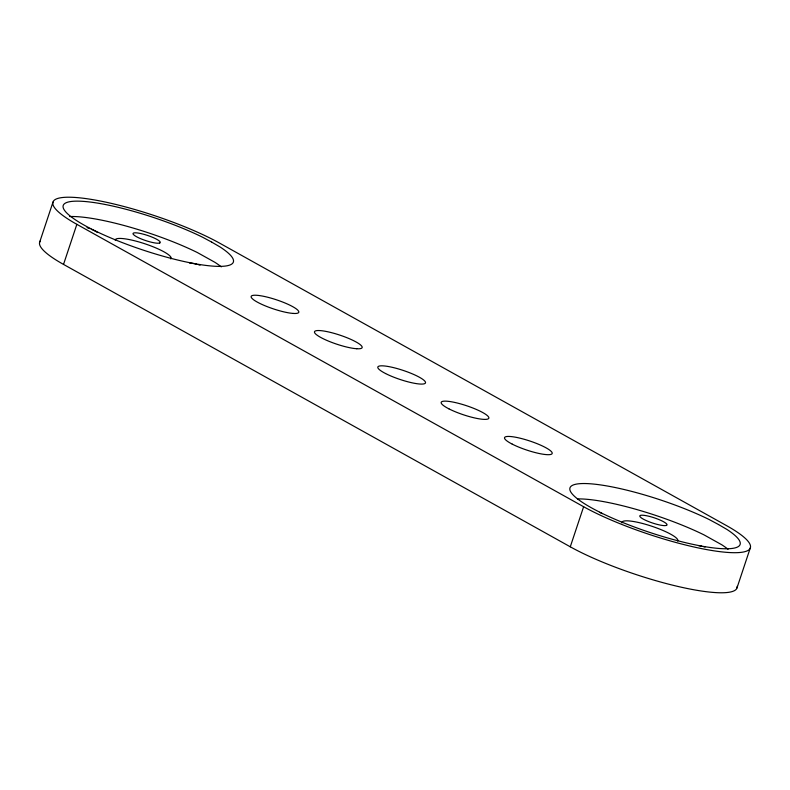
<?xml version="1.0" encoding="UTF-8"?>
<svg xmlns="http://www.w3.org/2000/svg" width="790" height="790" viewBox="0 0 790 790"><rect width="100%" height="100%" fill="white"/><g stroke="black" fill="none" stroke-linecap="round" stroke-linejoin="round"><path stroke-width="1.19" d="M39.658 242.214L52.989 202.131M737.169 586.338A100.409 19.157 18.4 0 1 676.418 586.091A100.409 19.157 18.4 0 1 570.281 546.808L63.526 264.413L76.857 224.33A100.409 19.157 18.4 0 1 84.945 198.458A100.409 19.157 18.4 0 1 219.719 243.192L726.474 525.587A100.409 19.157 18.4 0 1 718.396 551.46A100.409 19.157 18.4 0 1 583.622 506.726L76.857 224.33M570.281 546.808L583.622 506.726M737.011 587.869L750.342 547.786M196.621 264.225L194.933 263.811A14.348 2.735 18.4 0 0 189.649 263.11M703.376 546.621L705.065 547.036M91.225 229.238L92.825 229.92A14.348 2.735 18.4 0 1 97.516 232.527M63.526 264.413A100.409 19.157 18.4 0 1 40.399 240.871M577.421 498.915A89.655 17.104 18.4 0 1 704.078 534.909L721.774 544.774A89.655 17.104 18.4 0 1 728.064 549.277M622.007 522.862A29.408 5.609 18.4 0 1 650.92 525.942A29.408 5.609 18.4 0 1 677.711 541.061M599.59 512.315A14.348 2.735 18.4 0 1 602.276 513.668M698.745 545.683A14.348 2.735 18.4 0 1 701.698 546.206M87.019 227.609A14.348 2.735 18.4 0 1 89.626 228.567M198.3 264.64A14.348 2.735 18.4 0 1 200.067 265.144M69.678 216.549A89.655 17.104 18.4 0 1 197.312 252.514L215.008 262.369A89.655 17.104 18.4 0 1 221.309 266.872M115.222 240.16A29.408 5.609 18.4 0 1 145.538 244.001A29.408 5.609 18.4 0 1 170.758 258.893M159.58 243.063L158.03 243.241A14.348 2.735 18.4 0 1 134.448 235.41L133.283 234.334A14.348 2.735 18.4 0 1 147.463 235.41A14.348 2.735 18.4 0 1 159.58 243.063M666.345 525.459L664.785 525.636A14.348 2.735 18.4 0 1 641.204 517.815L640.048 516.729A14.348 2.735 18.4 0 1 654.219 517.806A14.348 2.735 18.4 0 1 666.345 525.459M293.416 313.442L290.809 313.186A25.102 4.789 18.4 0 1 253.096 299.39L251.882 298.255A25.102 4.789 18.4 0 1 259.14 295.529L262.132 296.013A25.102 4.789 18.4 0 1 298.077 310.47L298.729 311.457A25.102 4.789 18.4 0 1 293.416 313.442M356.754 348.746L354.157 348.479A25.102 4.789 18.4 0 1 318.212 335.947L316.444 334.693A25.102 4.789 18.4 0 1 323.94 331.05A25.102 4.789 18.4 0 1 353.486 340.609L356.181 342.021A25.102 4.789 18.4 0 1 356.754 348.746M211.76 242.145L202.428 237.148A89.655 17.104 18.4 0 0 66.123 202.744A89.655 17.104 18.4 0 0 160.982 255.604A89.655 17.104 18.4 0 0 220.124 247.013L211.76 242.145M718.525 524.54L709.193 519.543A89.655 17.104 18.4 0 0 572.878 485.139A89.655 17.104 18.4 0 0 667.748 538A89.655 17.104 18.4 0 0 726.879 529.409L718.525 524.54M512.256 444.138A25.102 4.789 18.4 0 0 551.667 454.082A25.102 4.789 18.4 0 0 521.153 438.46A25.102 4.789 18.4 0 0 512.256 444.138M385.56 373.532A25.102 4.789 18.4 0 0 424.971 383.486A25.102 4.789 18.4 0 0 394.467 367.854A25.102 4.789 18.4 0 0 385.56 373.532M448.908 408.835A25.102 4.789 18.4 0 0 488.319 418.789A25.102 4.789 18.4 0 0 457.805 403.157A25.102 4.789 18.4 0 0 448.908 408.835"/></g></svg>
